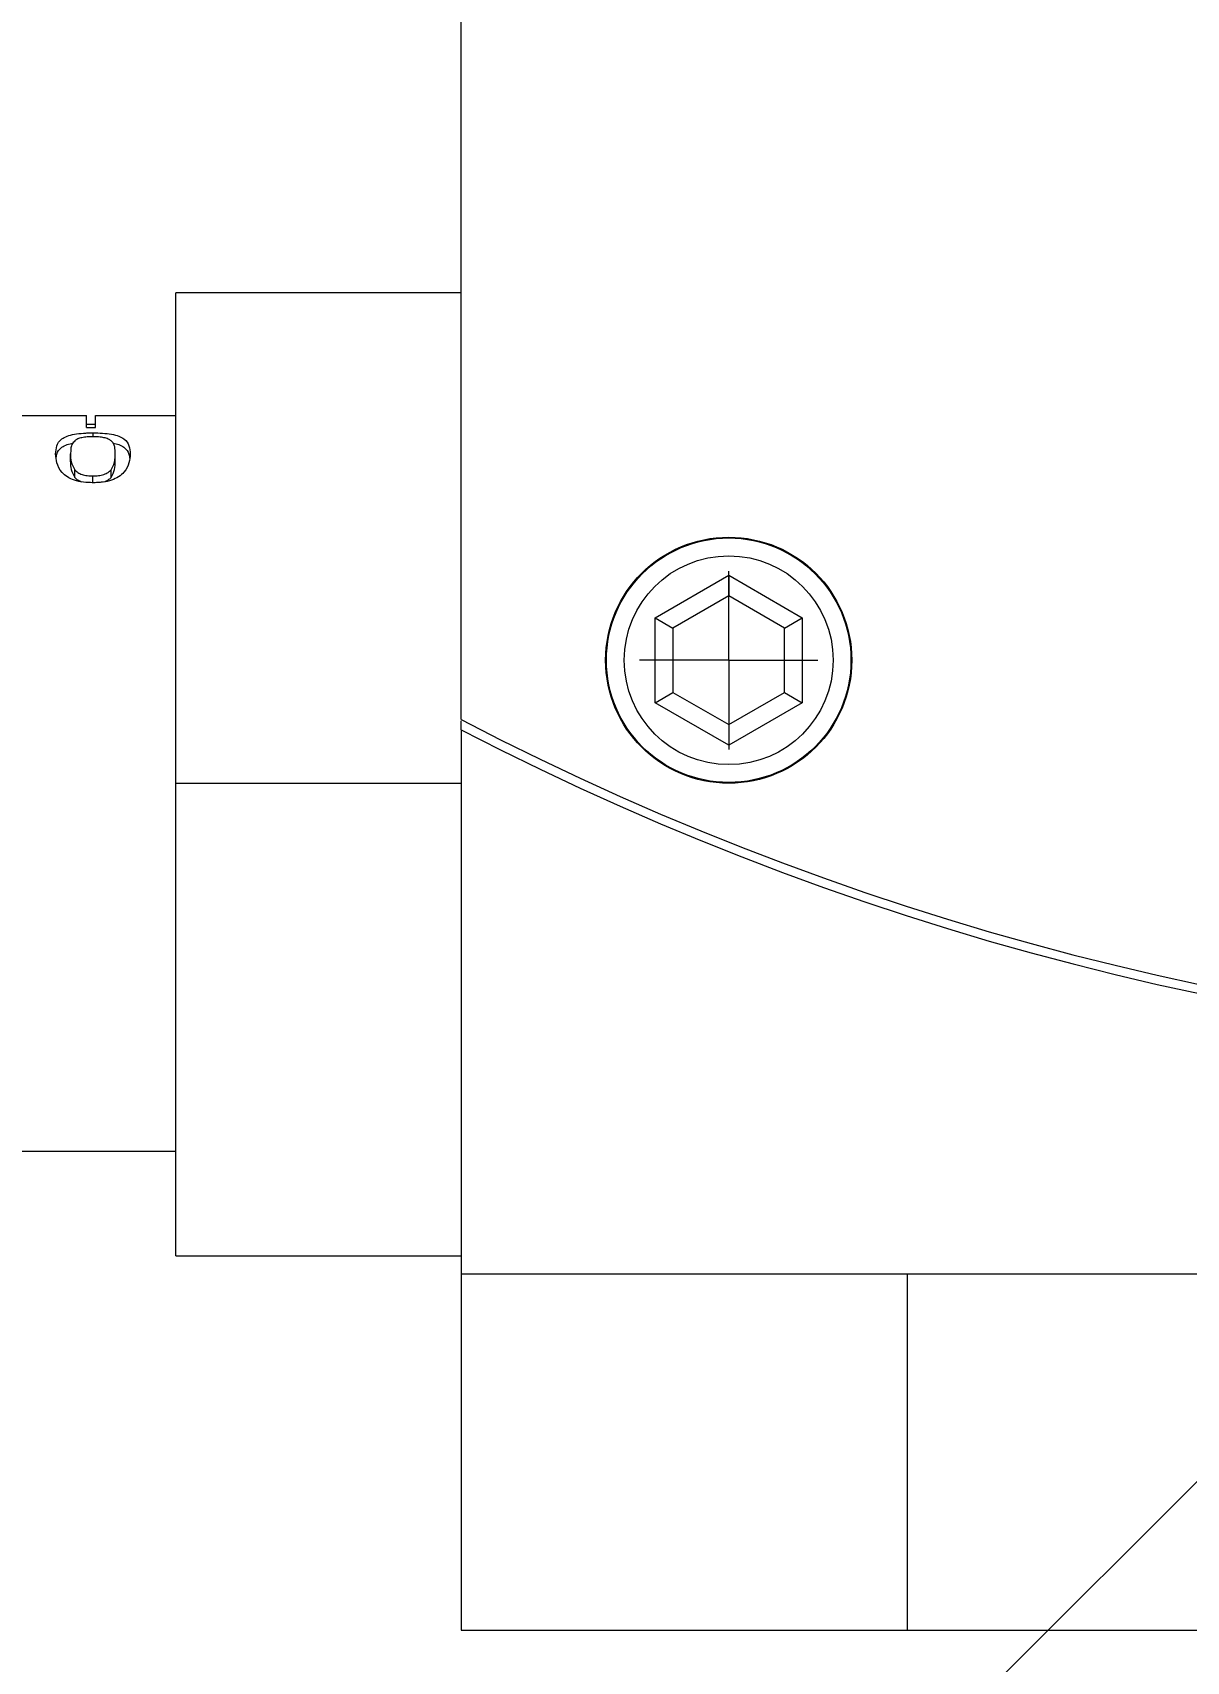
# Model space of a CAD drawing. Header units: inches. Extents: x 0.1 to 10.9, y 0 to 8.5.
# Drawn here: x 8.989 to 9.507, y 2.325 to 3.056 of the extents above; entities that cross this region are included whole.
import ezdxf

# ---------------------------------------------------------------- set-up
doc = ezdxf.new("R2010")
doc.units = ezdxf.units.IN
doc.header["$MEASUREMENT"] = 0
doc.styles.add('SLDTEXTSTYLE0', font='TXT', dxfattribs={"width": 0.75})
doc.dimstyles.new('SLDDIMSTYLE5', dxfattribs={"dimtxt": 0.083333, "dimasz": 0.125, "dimexe": 0, "dimexo": 0.0625, "dimgap": 0.020833, "dimtad": 0, "dimtih": 1, "dimtoh": 1, "dimlfac": 1.25, "dimrnd": 1e-09, "dimzin": 12, "dimdsep": 46, "dimtxsty": 'SLDTEXTSTYLE0', "dimsah": 1, "dimcen": 0, "dimadec": 0, "dimazin": 3, "dimtfac": 1, "dimtofl": 0, "dimtmove": 0, "dimatfit": 3, "dimfxl": 1, "dimfrac": 2, "dimtolj": 1, "dimtzin": 12, "dimarcsym": 0})

# ---------------------------------------------------------------- blocks, each defined once
blk = doc.blocks.new('_D_12')
at = {"color": 7, "linetype": 'Continuous', "lineweight": 0}
for p, q in [((9.74816, 2.64268), (9.24561, 2.14012)), ((9.24561, 2.14012), (9.09561, 2.14012))]:
    blk.add_line(p, q, dxfattribs=at)
blk.add_solid([(9.74816, 2.64268), (9.64563, 2.56843), (9.67392, 2.54015)], dxfattribs=at)
at = {"color": 7, "linetype": 'Continuous', "lineweight": 0, "char_height": 0.0833333, "attachment_point": 1, "style": 'SLDTEXTSTYLE0'}
for s, insert in [('LOCKING SCREW', (8.1774, 2.18131, 0.00315)), ('1/16in [1.5mm] HEX', (8.06752, 2.0489, 0.00315))]:
    blk.add_mtext(s, dxfattribs=dict(at, insert=insert))
blk = doc.blocks.new('SW_CENTERMARKSYMBOL_3')
at = {"color": 0, "linetype": 'Continuous', "lineweight": 0}
for q in [(0, 0.04), (-0.04, 0), (0, -0.04), (0.04, 0)]:
    blk.add_line((0, 0), q, dxfattribs=at)

msp = doc.modelspace()

# ---------------------------------------------------------------- linework, layer by layer
at = {"color": 7, "linetype": 'Continuous', "lineweight": 0}
for p, q in [((9.18128, 2.74755), (9.18128, 3.099)), ((9.18128, 2.939), (9.05328, 2.939)), ((9.05328, 2.719), (9.05328, 2.939)), ((8.97728, 2.88399), (9.01328, 2.88399)), ((9.01328, 2.87868), (9.01328, 2.88399)), ((9.01728, 2.88), (9.01328, 2.88)), ((9.01728, 2.87868), (9.01728, 2.88399)), ((9.01728, 2.88399), (9.05328, 2.88399)), ((9.01328, 2.87868), (9.01728, 2.87868)), ((9.01611, 2.8762), (9.01611, 2.87445)), ((9.00609, 2.86314), (9.00609, 2.86673)), ((9.02614, 2.86317), (9.02614, 2.86675)), ((9.00804, 2.85619), (9.00804, 2.8596)), ((9.02424, 2.85622), (9.02424, 2.85963)), ((9.01611, 2.85357), (9.01611, 2.85691)), ((9.26828, 2.79325), (9.30128, 2.8123)), ((9.30128, 2.8123), (9.33428, 2.79325)), ((9.30128, 2.8123), (9.30128, 2.80307)), ((9.30128, 2.80307), (9.27628, 2.78863)), ((9.32628, 2.78863), (9.30128, 2.80307)), ((9.26828, 2.75515), (9.26828, 2.79325)), ((9.26828, 2.79325), (9.27628, 2.78863)), ((9.32628, 2.78863), (9.33428, 2.79325)), ((9.33428, 2.79325), (9.33428, 2.75515)), ((9.27628, 2.78863), (9.27628, 2.75976)), ((9.32628, 2.75976), (9.32628, 2.78863)), ((9.26828, 2.75515), (9.27628, 2.75976)), ((9.30128, 2.73609), (9.26828, 2.75515)), ((9.27628, 2.75976), (9.30128, 2.74533)), ((9.30128, 2.74533), (9.32628, 2.75976)), ((9.33428, 2.75515), (9.30128, 2.73609)), ((9.32628, 2.75976), (9.33428, 2.75515)), ((9.18128, 2.74304), (9.18128, 2.747)), ((9.18128, 2.74304), (9.18128, 2.499)), ((9.30128, 2.74533), (9.30128, 2.73609)), ((9.05328, 2.719), (9.18128, 2.719)), ((9.05328, 2.507), (9.05328, 2.719)), ((8.81605, 2.554), (9.05328, 2.554)), ((9.05328, 2.507), (9.18128, 2.507)), ((9.18128, 2.499), (9.18128, 2.339)), ((9.18128, 2.499), (9.38128, 2.499)), ((9.38128, 2.499), (9.38128, 2.339)), ((9.38128, 2.499), (10.18128, 2.499)), ((9.18128, 2.339), (9.38128, 2.339)), ((9.38128, 2.339), (10.18128, 2.339))]:
    msp.add_line(p, q, dxfattribs=at)
for radius in [0.0552, 0.05484, 0.04684]:
    msp.add_circle((9.30128, 2.7742), radius, dxfattribs=at)
for radius, start, end in [(1.2984, 242.47683, 297.52317), (1.3024, 242.56849, 297.43151)]:
    msp.add_arc((9.78128, 3.899), radius, start, end, dxfattribs=at)
for points, knots in [([(8.9994, 2.86673), (8.99949, 2.86797), (8.99965, 2.87044), (9.00133, 2.8731), (9.00436, 2.87478), (9.00775, 2.87567), (9.01112, 2.87605), (9.01396, 2.87618), (9.01539, 2.87619), (9.01611, 2.8762)], [0, 0, 0, 0, 0.250437, 0.500201, 0.629477, 0.749892, 0.874726, 0.93735, 1, 1, 1, 1]), ([(9.00801, 2.87268), (9.00751, 2.8721), (9.00651, 2.87097), (9.00618, 2.86896), (9.00612, 2.8675), (9.00609, 2.86673)], [0, 0, 0, 0, 0.326711, 0.643523, 1, 1, 1, 1]), ([(9.01611, 2.87445), (9.01526, 2.87444), (9.01355, 2.87441), (9.01113, 2.87409), (9.00917, 2.8735), (9.0084, 2.87295), (9.00801, 2.87268)], [0, 0, 0, 0, 0.2504104, 0.5002869, 0.7498972, 1, 1, 1, 1]), ([(9.01611, 2.8762), (9.01755, 2.87618), (9.02042, 2.87613), (9.02453, 2.87567), (9.0279, 2.87478), (9.03087, 2.87309), (9.03258, 2.87046), (9.03274, 2.86799), (9.03282, 2.86675)], [0, 0, 0, 0, 0.1251089, 0.2499865, 0.3747359, 0.4997141, 0.7495184, 1, 1, 1, 1]), ([(9.02428, 2.87264), (9.0241, 2.87278), (9.02373, 2.87307), (9.02277, 2.87357), (9.02117, 2.87409), (9.0187, 2.87441), (9.01698, 2.87444), (9.01611, 2.87445)], [0, 0, 0, 0, 0.125347, 0.250608, 0.500107, 0.749661, 1, 1, 1, 1]), ([(9.02614, 2.86675), (9.02612, 2.86734), (9.0261, 2.86842), (9.02591, 2.86994), (9.02553, 2.87135), (9.02469, 2.87221), (9.02428, 2.87264)], [0, 0, 0, 0, 0.272688, 0.500273, 0.750253, 1, 1, 1, 1]), ([(9.01611, 2.85383), (9.01468, 2.85387), (9.01181, 2.85396), (9.00777, 2.85483), (9.00441, 2.8564), (9.0014, 2.8591), (8.99966, 2.86278), (8.99949, 2.86541), (8.9994, 2.86673)], [0, 0, 0, 0, 0.125115, 0.249992, 0.369644, 0.499657, 0.74951, 1, 1, 1, 1]), ([(8.99966, 2.86485), (8.99972, 2.86547), (8.99989, 2.8673), (9.00138, 2.86935), (9.00419, 2.87096), (9.00632, 2.87144), (9.00724, 2.87164)], [0, 0, 0, 0, 0.212732, 0.622534, 0.835842, 1, 1, 1, 1]), ([(9.00609, 2.86673), (9.00607, 2.86558), (9.00603, 2.86331), (9.00737, 2.86084), (9.00804, 2.8596)], [0, 0, 0, 0, 0.501159, 1, 1, 1, 1]), ([(9.03282, 2.86675), (9.03274, 2.86544), (9.03257, 2.86282), (9.03088, 2.85914), (9.02788, 2.85645), (9.02452, 2.85484), (9.02114, 2.85413), (9.01829, 2.85386), (9.01684, 2.85384), (9.01611, 2.85383)], [0, 0, 0, 0, 0.250005, 0.497463, 0.627469, 0.748449, 0.873933, 0.936653, 1, 1, 1, 1]), ([(9.02424, 2.85963), (9.02473, 2.86043), (9.02571, 2.86201), (9.02603, 2.86444), (9.0261, 2.86595), (9.02614, 2.86675)], [0, 0, 0, 0, 0.325358, 0.644826, 1, 1, 1, 1]), ([(9.02514, 2.87161), (9.02605, 2.8714), (9.02811, 2.87094), (9.03081, 2.86933), (9.03234, 2.86731), (9.03251, 2.86548), (9.03256, 2.86485)], [0, 0, 0, 0, 0.162146, 0.369873, 0.782879, 1, 1, 1, 1]), ([(9.00609, 2.86314), (9.00607, 2.86203), (9.00603, 2.85981), (9.00737, 2.8574), (9.00804, 2.85619)], [0, 0, 0, 0, 0.500854, 1, 1, 1, 1]), ([(9.00804, 2.8596), (9.00844, 2.85921), (9.00922, 2.85841), (9.01117, 2.85748), (9.01357, 2.85697), (9.01527, 2.85693), (9.01611, 2.85691)], [0, 0, 0, 0, 0.250242, 0.499923, 0.749657, 1, 1, 1, 1]), ([(9.01611, 2.85691), (9.01697, 2.85693), (9.01867, 2.85697), (9.02109, 2.8575), (9.02305, 2.85844), (9.02384, 2.85923), (9.02424, 2.85963)], [0, 0, 0, 0, 0.250363, 0.500153, 0.749804, 1, 1, 1, 1]), ([(9.02424, 2.85622), (9.02488, 2.85743), (9.02615, 2.85984), (9.02614, 2.86206), (9.02614, 2.86317)], [0, 0, 0, 0, 0.499203, 1, 1, 1, 1]), ([(9.00804, 2.85619), (9.00843, 2.8558), (9.00919, 2.85503), (9.01051, 2.85449), (9.01116, 2.85423)], [0, 0, 0, 0, 0.5095941, 1, 1, 1, 1]), ([(9.02108, 2.85424), (9.02174, 2.8545), (9.02308, 2.85505), (9.02385, 2.85583), (9.02424, 2.85622)], [0, 0, 0, 0, 0.493096, 1, 1, 1, 1])]:
    msp.add_open_spline(points, degree=3, knots=knots, dxfattribs=at)

# ---------------------------------------------------------------- block references
msp.add_blockref('SW_CENTERMARKSYMBOL_3', (9.30128, 2.7742), dxfattribs=at)

# ---------------------------------------------------------------- dimensions: what is measured, and where the dimension line sits
dim = msp.add_diameter_dim_2p(p1=(9.8144, 2.70892), p2=(9.74816, 2.64268), text='LOCKING SCREW\\P1/16in [1.5mm] HEX', dimstyle='SLDDIMSTYLE5', override={"dimpost": '<>'}, dxfattribs=at)
dim.commit()
dim.dimension.update_dxf_attribs({"geometry": '_D_12', "text_midpoint": (8.58156, 2.14012), "dimtype": 163})

doc.saveas('drawing.dxf')
